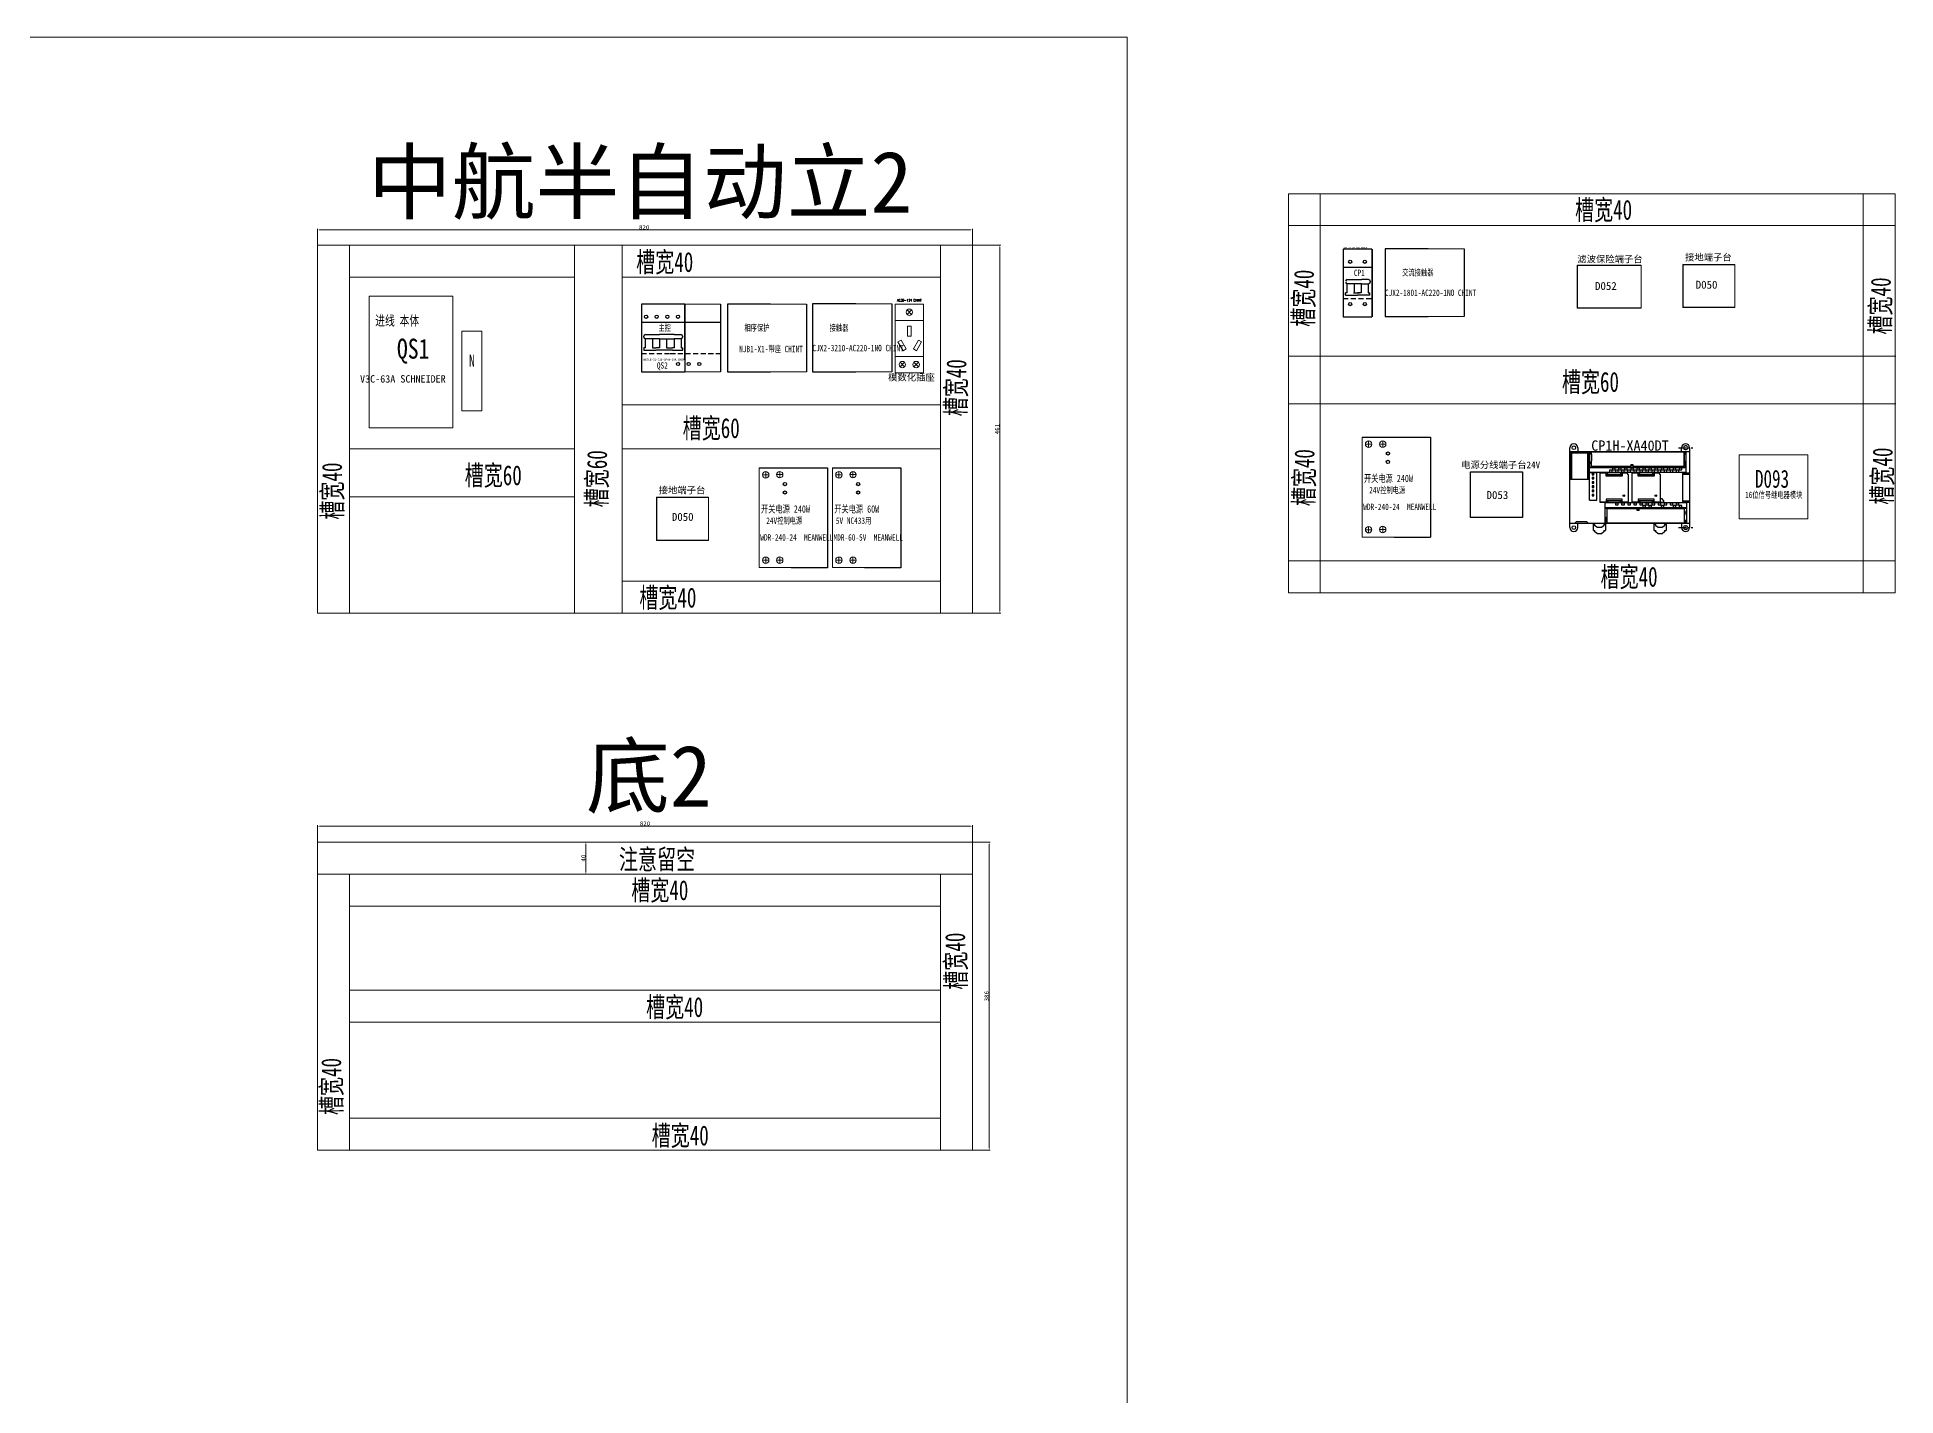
# Model space of a CAD drawing. Extents: x 38255 to 47052, y -6758 to -3353.
# Drawn here: x 44724 to 47052, y -5056 to -3353 of the extents above; entities that cross this region are included whole.
import ezdxf
from ezdxf.enums import TextEntityAlignment as Align

# ---------------------------------------------------------------- set-up
doc = ezdxf.new("R2010")
doc.units = 0
doc.header["$MEASUREMENT"] = 0
for name, pattern in [('CENTER', [2, 1.25, -0.25, 0.25, -0.25]), ('HIDDEN', [9.525, 6.35, -3.175]), ('PHANTOM', [63.5, 31.75, -6.35, 6.35, -6.35, 6.35, -6.35])]:
    doc.linetypes.add(name, pattern=pattern)
doc.layers.add('frame', color=7, linetype='Continuous', lineweight=15)
for name, color, linetype in [('TEXT', 2, 'Continuous'), ('Z_OM_CENTER', 2, 'CENTER'), ('Z_OM_OUTLINE', 7, 'Continuous'), ('Z_OM_PHANTOM', 3, 'PHANTOM'), ('细实线层', 7, 'Continuous')]:
    doc.layers.add(name, color=color, linetype=linetype)
doc.styles.add('ST', font='', dxfattribs={"width": 0.8, "height": 300})
doc.styles.add('Standard_0.8', font='', dxfattribs={"width": 0.8})
doc.styles.add('WD', font='romans.shx', dxfattribs={"bigfont": 'gbcbig.shx'})
doc.styles.add('宋', font='', dxfattribs={"width": 0.7})
doc.styles.add('样式 0', font='')
doc.styles.get('ST').set_extended_font_data('SimSun')
doc.styles.get('Standard_0.8').set_extended_font_data('SimSun')
doc.styles.get('宋').set_extended_font_data('SimSun')
doc.styles.get('样式 0').set_extended_font_data('KaiTi_GB2312')
doc.dimstyles.new('AM_ISO', dxfattribs={"dimtxt": 5.5, "dimasz": 2.5, "dimexe": 1.25, "dimexo": 0.5, "dimgap": 0.5, "dimtad": 1, "dimdsep": 46, "dimtxsty": 'Standard', "dimcen": 0, "dimclrd": 5, "dimclre": 5, "dimclrt": 1, "dimadec": 0, "dimazin": 2, "dimtp": 0.1, "dimtm": 0.1, "dimtfac": 0.71, "dimtmove": 0, "dimatfit": 3, "dimfxl": 1, "dimlwd": -1, "dimlwe": -1, "dimarcsym": 0})

# ---------------------------------------------------------------- blocks, each defined once
blk = doc.blocks.new('*D149')
at = {"layer": 'Defpoints', "color": 0, "lineweight": 0}
for p in [(45895.2, -3594.8), (45075.2, -3613.8), (45895.2, -3613.8)]:
    blk.add_point(p, dxfattribs=at)
at = {"layer": 'frame', "color": 5}
for p, q in [((45075.2, -3613.3), (45075.2, -3593.5)), ((45077.7, -3594.8), (45892.7, -3594.8)), ((45895.2, -3613.3), (45895.2, -3593.5))]:
    blk.add_line(p, q, dxfattribs=at)
at = {"layer": 'frame', "color": 5, "lineweight": 0}
for points in [[(45077.7, -3594.3), (45077.7, -3595.2), (45075.2, -3594.8)], [(45892.7, -3595.2), (45892.7, -3594.3), (45895.2, -3594.8)]]:
    blk.add_solid(points, dxfattribs=at)
at = {"layer": 'frame', "color": 1, "lineweight": 0, "insert": (45484.1, -3591.5), "char_height": 5.5, "attachment_point": 5}
blk.add_mtext('820', dxfattribs=at)
blk = doc.blocks.new('*D150')
at = {"layer": 'Defpoints', "color": 0, "lineweight": 0}
for p in [(45895.2, -3613.8), (45929.5, -3613.8), (45895.2, -4074.8)]:
    blk.add_point(p, dxfattribs=at)
at = {"layer": 'frame', "color": 5}
for p, q in [((45895.7, -3613.8), (45930.7, -3613.8)), ((45929.5, -4072.3), (45929.5, -3616.3)), ((45895.7, -4074.8), (45930.7, -4074.8))]:
    blk.add_line(p, q, dxfattribs=at)
at = {"layer": 'frame', "color": 5, "lineweight": 0}
for points in [[(45929.9, -3616.3), (45929.1, -3616.3), (45929.5, -3613.8)], [(45929.1, -4072.3), (45929.9, -4072.3), (45929.5, -4074.8)]]:
    blk.add_solid(points, dxfattribs=at)
at = {"layer": 'frame', "color": 1, "lineweight": 0, "insert": (45926.2, -3844.3), "char_height": 5.5, "attachment_point": 5, "rotation": 90}
blk.add_mtext('461', dxfattribs=at)
blk = doc.blocks.new('*D154')
at = {"layer": 'Defpoints', "color": 0, "lineweight": 0}
for p in [(45895.2, -4341.9), (45075.2, -4361.9), (45895.2, -4361.9)]:
    blk.add_point(p, dxfattribs=at)
at = {"layer": 'frame', "color": 5}
for p, q in [((45075.2, -4361.4), (45075.2, -4340.6)), ((45077.7, -4341.9), (45892.7, -4341.9)), ((45895.2, -4361.4), (45895.2, -4340.6))]:
    blk.add_line(p, q, dxfattribs=at)
at = {"layer": 'frame', "color": 5, "lineweight": 0}
for points in [[(45077.7, -4341.4), (45077.7, -4342.3), (45075.2, -4341.9)], [(45892.7, -4342.3), (45892.7, -4341.4), (45895.2, -4341.9)]]:
    blk.add_solid(points, dxfattribs=at)
at = {"layer": 'frame', "color": 1, "lineweight": 0, "insert": (45485.2, -4338.6), "char_height": 5.5, "attachment_point": 5}
blk.add_mtext('820', dxfattribs=at)
blk = doc.blocks.new('*D155')
at = {"layer": 'Defpoints', "color": 0, "lineweight": 0}
for p in [(45895.2, -4361.9), (45916.2, -4361.9), (45895.2, -4747.9)]:
    blk.add_point(p, dxfattribs=at)
at = {"layer": 'frame', "color": 5}
for p, q in [((45895.7, -4361.9), (45917.5, -4361.9)), ((45916.2, -4745.4), (45916.2, -4364.4)), ((45895.7, -4747.9), (45917.5, -4747.9))]:
    blk.add_line(p, q, dxfattribs=at)
at = {"layer": 'frame', "color": 5, "lineweight": 0}
for points in [[(45916.6, -4364.4), (45915.8, -4364.4), (45916.2, -4361.9)], [(45915.8, -4745.4), (45916.6, -4745.4), (45916.2, -4747.9)]]:
    blk.add_solid(points, dxfattribs=at)
at = {"layer": 'frame', "color": 1, "lineweight": 0, "insert": (45913, -4554.9), "char_height": 5.5, "attachment_point": 5, "rotation": 90}
blk.add_mtext('386', dxfattribs=at)
blk = doc.blocks.new('*D160')
at = {"layer": 'Defpoints', "color": 0, "lineweight": 0}
for p in [(45370.5, -4361.9), (45370.5, -4401.9), (45411.1, -4401.9)]:
    blk.add_point(p, dxfattribs=at)
at = {"layer": 'frame', "color": 5}
for p, q in [((45371, -4361.9), (45412.4, -4361.9)), ((45411.1, -4364.4), (45411.1, -4399.4)), ((45371, -4401.9), (45412.4, -4401.9))]:
    blk.add_line(p, q, dxfattribs=at)
at = {"layer": 'frame', "color": 5, "lineweight": 0}
for points in [[(45411.6, -4364.4), (45410.7, -4364.4), (45411.1, -4361.9)], [(45410.7, -4399.4), (45411.6, -4399.4), (45411.1, -4401.9)]]:
    blk.add_solid(points, dxfattribs=at)
at = {"layer": 'frame', "color": 1, "lineweight": 0, "insert": (45407.9, -4381.9), "char_height": 5.5, "attachment_point": 5, "rotation": 90}
blk.add_mtext('40', dxfattribs=at)
blk = doc.blocks.new('CBD6X316')
at = {"lineweight": 0}
for p, q in [((14.9, 78.6), (20.6, 72.9)), ((14.9, 72.9), (20.6, 78.6)), ((6.2, 13.1), (11.9, 7.4)), ((6.2, 7.4), (11.9, 13.1)), ((23.6, 13.1), (29.3, 7.4)), ((23.6, 7.4), (29.3, 13.1))]:
    blk.add_line(p, q, dxfattribs=at)
for points in [[(0, 86), (35.5, 86), (35.5, 0), (0, 0)], [(0, 65.5), (35.5, 65.5), (35.5, 20.5), (0, 20.5)], [(15.5, 58.4), (20, 58.4), (20, 45.6), (15.5, 45.6)], [(9.9, 27.6), (13.8, 29.9), (7.4, 40.9), (3.5, 38.7)], [(26.8, 27.6), (22.9, 29.9), (29.3, 40.9), (33.2, 38.7)]]:
    blk.add_lwpolyline(points, close=True, dxfattribs=at)
for centre in [(17.8, 75.8), (9.1, 10.2), (26.4, 10.2)]:
    blk.add_circle(centre, 4, dxfattribs=at)
at = {"lineweight": 0, "style": 'WD', "width": 0.8}
blk.add_attdef('导轨插座', text='', height=3, dxfattribs=at).set_placement((17.8, 90.8), align=Align.MIDDLE)
blk = doc.blocks.new('zw$3296')
at = {"lineweight": -2}
for p, q in [((0, 57), (65, 57)), ((0, 0), (0, 57)), ((65, 57), (65, 0)), ((65, 0), (0, 0))]:
    blk.add_line(p, q, dxfattribs=at)
at = {"lineweight": 0, "insert": (20.1, 33.1), "char_height": 10, "width": 101.056, "attachment_point": 1}
blk.add_mtext('{\\C1;D053}', dxfattribs=at)

msp = doc.modelspace()

# ---------------------------------------------------------------- linework, layer by layer
at = {"color": 0, "linetype": 'Continuous'}
for p, q in [((46395.663, -3618.708), (46359.663, -3618.708)), ((46448.125, -3618.285), (46412.125, -3618.285)), ((46466.125, -3618.285), (46448.125, -3618.285)), ((46359.663, -3641.535), (46395.663, -3641.535)), ((45516.857, -3687.624), (45480.857, -3687.624)), ((45534.857, -3687.624), (45516.857, -3687.624)), ((45534.857, -3687.624), (45534.857, -3757.624)), ((45534.857, -3757.624), (45534.857, -3687.624)), ((45534.857, -3700.624), (45534.857, -3687.624)), ((45534.857, -3700.624), (45534.857, -3687.624)), ((45624.457, -3687.624), (45588.457, -3687.624)), ((45642.457, -3687.624), (45624.457, -3687.624)), ((45731.14, -3687.57), (45695.14, -3687.57)), ((45749.14, -3687.57), (45731.14, -3687.57)), ((45480.857, -3710.451), (45516.857, -3710.451)), ((45516.857, -3710.451), (45579.857, -3710.451)), ((46359.663, -3703.708), (46395.663, -3703.708)), ((46412.125, -3703.285), (46448.125, -3703.285)), ((46448.125, -3703.285), (46466.125, -3703.285)), ((45480.857, -3772.624), (45516.857, -3772.624)), ((45516.857, -3772.624), (45534.857, -3772.624)), ((45588.457, -3772.624), (45624.457, -3772.624)), ((45624.457, -3772.624), (45642.457, -3772.624)), ((45695.14, -3772.57), (45731.14, -3772.57)), ((45731.14, -3772.57), (45749.14, -3772.57))]:
    msp.add_line(p, q, dxfattribs=at)
at = {"lineweight": -2}
for p, q in [((46359.663, -3618.708), (46359.663, -3703.708)), ((46395.663, -3618.708), (46395.663, -3703.708)), ((46395.724, -3618.708), (46395.724, -3703.708)), ((46652.766, -3638.852), (46652.766, -3692.852)), ((46652.766, -3638.852), (46732.766, -3638.852)), ((46785.069, -3638.002), (46785.069, -3692.002)), ((46785.069, -3638.002), (46785.069, -3692.002)), ((46785.069, -3638.002), (46850.069, -3638.002)), ((46732.766, -3692.852), (46652.766, -3692.852)), ((46850.069, -3692.002), (46785.069, -3692.002)), ((46383.386, -3854.575), (46468.886, -3854.575)), ((46468.886, -3854.575), (46468.886, -3979.775)), ((45628.236, -3892.875), (45713.736, -3892.875)), ((45713.736, -3892.875), (45713.736, -4018.075)), ((45720, -3892.875), (45805.5, -3892.875)), ((45805.5, -3892.875), (45805.5, -4018.075)), ((45499.555, -3929.81), (45499.555, -3983.81)), ((45499.555, -3929.81), (45499.555, -3983.81)), ((45499.555, -3929.81), (45564.555, -3929.81)), ((46423.386, -3979.575), (46468.886, -3979.575)), ((45564.555, -3983.81), (45499.555, -3983.81)), ((45668.236, -4017.875), (45713.736, -4017.875)), ((45760, -4017.875), (45805.5, -4017.875))]:
    msp.add_line(p, q, dxfattribs=at)
at = {"color": 0, "lineweight": -2}
for p, q in [((46412.125, -3618.285), (46412.125, -3703.285)), ((46511.125, -3618.285), (46511.125, -3703.285)), ((45480.857, -3687.624), (45480.857, -3772.624)), ((45579.857, -3687.624), (45579.857, -3772.624)), ((45588.457, -3687.624), (45588.457, -3772.624)), ((45687.457, -3687.624), (45687.457, -3772.624)), ((45687.457, -3687.624), (45687.457, -3772.624)), ((45695.14, -3687.57), (45695.14, -3772.57)), ((45794.14, -3687.57), (45794.14, -3772.57))]:
    msp.add_line(p, q, dxfattribs=at)
at = {"color": 0, "lineweight": 0}
for p, q in [((46412.125, -3618.285), (46511.125, -3618.285)), ((45480.857, -3687.624), (45579.857, -3687.624)), ((45588.457, -3687.624), (45687.457, -3687.624)), ((45695.14, -3687.57), (45794.14, -3687.57)), ((46466.125, -3703.285), (46511.125, -3703.285)), ((45534.857, -3772.624), (45579.857, -3772.624)), ((45642.457, -3772.624), (45687.457, -3772.624)), ((45749.14, -3772.57), (45794.14, -3772.57))]:
    msp.add_line(p, q, dxfattribs=at)
at = {"color": 0}
for p, q in [((46364.343, -3673.614), (46362.538, -3673.614)), ((46362.538, -3676.679), (46377.663, -3676.679)), ((46364.343, -3662.258), (46364.343, -3673.614)), ((46364.538, -3657.031), (46382.337, -3657.031)), ((46382.337, -3662.258), (46364.538, -3662.258)), ((46372.653, -3673.614), (46380.208, -3673.614)), ((46373.185, -3662.258), (46373.185, -3673.614)), ((46373.185, -3673.614), (46377.663, -3673.614)), ((46382.142, -3673.614), (46377.663, -3673.614)), ((46392.865, -3676.679), (46377.663, -3676.679)), ((46382.012, -3673.614), (46380.208, -3673.614)), ((46382.012, -3662.258), (46382.012, -3673.614)), ((46391.438, -3657.031), (46382.337, -3657.031)), ((46382.337, -3662.258), (46391.438, -3662.258)), ((46390.855, -3662.258), (46390.855, -3673.614)), ((46390.855, -3673.614), (46392.865, -3673.614)), ((46393.398, -3659.031), (46393.398, -3660.258)), ((45534.857, -3687.624), (45534.857, -3707.624)), ((45534.857, -3715.124), (45534.857, -3708.124)), ((45534.857, -3715.124), (45534.857, -3708.124)), ((45483.732, -3729.174), (45483.732, -3727.947)), ((45485.537, -3742.53), (45483.732, -3742.53)), ((45483.732, -3742.53), (45483.732, -3745.595)), ((45483.732, -3745.595), (45498.857, -3745.595)), ((45485.537, -3731.174), (45485.537, -3742.53)), ((45485.732, -3725.947), (45503.531, -3725.947)), ((45503.531, -3731.174), (45485.732, -3731.174)), ((45494.379, -3731.174), (45494.379, -3742.53)), ((45494.379, -3742.53), (45498.857, -3742.53)), ((45503.335, -3742.53), (45498.857, -3742.53)), ((45519.732, -3745.595), (45498.857, -3745.595)), ((45503.335, -3731.174), (45503.335, -3742.53)), ((45521.732, -3725.947), (45503.531, -3725.947)), ((45503.531, -3731.174), (45521.732, -3731.174)), ((45512.178, -3731.174), (45512.178, -3742.53)), ((45512.178, -3742.53), (45519.732, -3742.53)), ((45521.537, -3742.53), (45519.732, -3742.53)), ((45519.732, -3745.595), (45532.39, -3745.595)), ((45521.537, -3731.174), (45521.537, -3742.53)), ((45521.732, -3725.947), (45530.183, -3725.947)), ((45530.183, -3731.174), (45521.732, -3731.174)), ((45530.379, -3731.174), (45530.379, -3742.53)), ((45530.379, -3742.53), (45532.39, -3742.53)), ((45532.183, -3727.947), (45532.183, -3729.174)), ((45534.857, -3750.124), (45534.857, -3757.124)), ((45534.857, -3757.624), (45534.857, -3772.624))]:
    msp.add_line(p, q, dxfattribs=at)
at = {"color": 0, "linetype": 'HIDDEN'}
for p, q in [((46359.663, -3680.881), (46395.663, -3680.881)), ((45480.857, -3749.797), (45516.857, -3749.797)), ((45516.857, -3749.797), (45579.857, -3749.797))]:
    msp.add_line(p, q, dxfattribs=at)
at = {"lineweight": 0}
for p, q in [((46383.386, -3979.575), (46383.386, -3854.575)), ((46387.414, -3863.265), (46395.531, -3863.265)), ((46391.472, -3859.206), (46391.472, -3867.323)), ((46404.989, -3863.1), (46413.106, -3863.1)), ((46409.047, -3859.042), (46409.047, -3867.159)), ((45628.236, -4017.875), (45628.236, -3892.875)), ((45632.264, -3901.565), (45640.381, -3901.565)), ((45636.322, -3897.506), (45636.322, -3905.623)), ((45649.839, -3901.4), (45657.956, -3901.4)), ((45653.897, -3897.342), (45653.897, -3905.459)), ((45720, -4017.875), (45720, -3892.875)), ((45724.028, -3901.565), (45732.145, -3901.565)), ((45728.087, -3897.506), (45728.087, -3905.623)), ((45741.603, -3901.4), (45749.72, -3901.4)), ((45745.662, -3897.342), (45745.662, -3905.459)), ((46423.386, -3979.575), (46383.386, -3979.575)), ((46387.414, -3970.347), (46395.531, -3970.347)), ((46391.472, -3966.289), (46391.472, -3974.406)), ((46404.989, -3970.183), (46413.106, -3970.183)), ((46409.047, -3966.125), (46409.047, -3974.242)), ((45668.236, -4017.875), (45628.236, -4017.875)), ((45632.264, -4008.647), (45640.381, -4008.647)), ((45636.322, -4004.589), (45636.322, -4012.706)), ((45649.839, -4008.483), (45657.956, -4008.483)), ((45653.897, -4004.425), (45653.897, -4012.542)), ((45760, -4017.875), (45720, -4017.875)), ((45724.028, -4008.647), (45732.145, -4008.647)), ((45728.087, -4004.589), (45728.087, -4012.706)), ((45741.603, -4008.483), (45749.72, -4008.483)), ((45745.662, -4004.425), (45745.662, -4012.542))]:
    msp.add_line(p, q, dxfattribs=at)
at = {"color": 0, "linetype": 'Continuous'}
for centre in [(46368.333, -3634.682), (46386.663, -3634.682), (46368.333, -3687.734), (46386.663, -3687.734), (45486.526, -3703.598), (45499.857, -3703.598), (45513.188, -3703.598), (45526.518, -3703.598), (45526.518, -3762.734), (45539.848, -3762.734), (45553.179, -3762.734), (46415.567, -3874.89), (46415.567, -3885.459), (45660.417, -3913.19), (45660.417, -3923.759), (45752.181, -3913.19), (45752.181, -3923.759)]:
    msp.add_circle(centre, 2.01, dxfattribs=at)
at = {"lineweight": 0}
for centre in [(46391.472, -3863.265), (46409.047, -3863.1), (45636.322, -3901.565), (45653.897, -3901.4), (45728.087, -3901.565), (45745.662, -3901.4), (46391.472, -3970.347), (46409.047, -3970.183), (45636.322, -4008.647), (45653.897, -4008.483), (45728.087, -4008.647), (45745.662, -4008.483)]:
    msp.add_circle(centre, 4.059, dxfattribs=at)
at = {"color": 0}
for centre, start, end in [((46364.538, -3659.031), 90, 180), ((46364.538, -3660.258), 180, 270), ((46391.398, -3659.031), 0, 90), ((46391.398, -3660.258), 270, 0), ((45485.732, -3727.947), 90, 180), ((45485.732, -3729.174), 180, 270), ((45530.183, -3727.947), 0, 90), ((45530.183, -3729.174), 270, 0)]:
    msp.add_arc(centre, 2, start, end, dxfattribs=at)
at = {"layer": 'frame', "lineweight": 0}
for p, q in [((46330.935, -3549.404), (46330.935, -4049.404)), ((47010.935, -4049.404), (47010.935, -3549.404)), ((46290.935, -3589.404), (47050.935, -3589.404)), ((45115.185, -3613.761), (45115.185, -4074.761)), ((45396.693, -4074.761), (45396.693, -3613.761)), ((45456.693, -3613.761), (45456.693, -4074.761)), ((45855.185, -3613.261), (45855.185, -4074.761)), ((45115.185, -3653.761), (45396.693, -3653.761)), ((45456.693, -3653.761), (45855.185, -3653.761)), ((46732.766, -3638.852), (46732.766, -3692.852)), ((46850.069, -3638.002), (46850.069, -3692.002)), ((45139.632, -3677.937), (45139.632, -3842.937)), ((46291.708, -3752.875), (47051.708, -3752.875)), ((45855.185, -3813.913), (45456.693, -3813.913)), ((46291.708, -3812.875), (47051.708, -3812.875)), ((45396.693, -3869.201), (45115.185, -3869.201)), ((45855.185, -3869.201), (45456.693, -3869.201)), ((45115.185, -3929.201), (45396.693, -3929.201)), ((45564.555, -3929.81), (45564.555, -3983.81)), ((46290.935, -4009.404), (47050.935, -4009.404)), ((45456.693, -4034.761), (45855.185, -4034.761)), ((45075.185, -4401.876), (45895.185, -4401.876)), ((45115.185, -4401.876), (45115.185, -4747.876)), ((45855.185, -4747.876), (45855.185, -4401.876)), ((45115.185, -4441.876), (45855.185, -4441.876)), ((45115.185, -4547.356), (45855.185, -4547.356)), ((45115.185, -4587.356), (45855.185, -4587.356)), ((45115.185, -4707.876), (45855.185, -4707.876))]:
    msp.add_line(p, q, dxfattribs=at)
for points in [[(38254.906, -3353.25), (46089.02, -3353.25), (46089.02, -6757.915), (38254.906, -6757.915)], [(46290.935, -3549.404), (47050.935, -3549.404), (47050.935, -4049.404), (46290.935, -4049.404)], [(45075.185, -3613.761), (45895.185, -3613.761), (45895.185, -4074.761), (45075.185, -4074.761)], [(46941.342, -3876.666), (46855.342, -3876.666), (46855.342, -3956.666), (46941.342, -3956.666)]]:
    msp.add_lwpolyline(points, close=True, dxfattribs=at)
at = {"layer": 'frame', "color": 7, "lineweight": 0}
msp.add_lwpolyline([(45075.185, -4361.876), (45895.185, -4361.876), (45895.185, -4747.876), (45075.185, -4747.876)], close=True, dxfattribs=at)
at = {"layer": 'TEXT', "linetype": 'Continuous'}
for p, q in [((46362.538, -3676.679), (46362.538, -3673.614)), ((46392.865, -3676.679), (46392.865, -3673.614))]:
    msp.add_line(p, q, dxfattribs=at)
at = {"layer": 'TEXT', "color": 0, "linetype": 'Continuous'}
for p, q in [((45534.857, -3687.624), (45534.857, -3757.624)), ((45532.39, -3745.595), (45532.39, -3742.53))]:
    msp.add_line(p, q, dxfattribs=at)
at = {"layer": 'Z_OM_CENTER', "ltscale": 8}
for p, q in [((46779.431, -3867.683), (46797.451, -3867.683)), ((46779.431, -3967.683), (46797.451, -3967.683))]:
    msp.add_line(p, q, dxfattribs=at)
at = {"layer": 'Z_OM_OUTLINE'}
for p, q in [((46643.441, -3967.683), (46643.441, -3867.683)), ((46793.441, -3872.683), (46643.441, -3872.683)), ((46666.941, -3874.683), (46643.441, -3874.683)), ((46643.841, -3874.683), (46643.841, -3880.783)), ((46643.841, -3880.783), (46645.841, -3880.783)), ((46644.041, -3880.783), (46644.041, -3900.783)), ((46645.161, -3900.783), (46645.161, -3880.783)), ((46645.841, -3906.883), (46645.841, -3874.683)), ((46653.441, -3867.683), (46653.441, -3872.683)), ((46665.941, -3906.883), (46665.941, -3874.683)), ((46666.941, -3906.883), (46666.941, -3874.683)), ((46668.241, -3933.533), (46668.241, -3872.683)), ((46669.491, -3872.683), (46669.491, -3875.583)), ((46669.491, -3875.583), (46670.491, -3875.583)), ((46670.191, -3875.238), (46670.191, -3874.088)), ((46670.691, -3874.088), (46670.191, -3874.088)), ((46670.191, -3875.238), (46670.691, -3875.238)), ((46670.491, -3875.583), (46670.491, -3883.885)), ((46670.691, -3882.983), (46670.491, -3882.983)), ((46670.691, -3872.769), (46786.791, -3872.769)), ((46670.691, -3890.669), (46670.691, -3872.769)), ((46672.341, -3872.683), (46672.341, -3872.769)), ((46678.461, -3872.683), (46678.461, -3872.769)), ((46679.681, -3872.769), (46679.681, -3872.683)), ((46686.081, -3872.683), (46686.081, -3872.769)), ((46687.301, -3872.769), (46687.301, -3872.683)), ((46693.701, -3872.683), (46693.701, -3872.769)), ((46694.921, -3872.769), (46694.921, -3872.683)), ((46701.321, -3872.683), (46701.321, -3872.769)), ((46702.541, -3872.769), (46702.541, -3872.683)), ((46708.941, -3872.683), (46708.941, -3872.769)), ((46710.161, -3872.769), (46710.161, -3872.683)), ((46716.561, -3872.683), (46716.561, -3872.769)), ((46717.781, -3872.769), (46717.781, -3872.683)), ((46724.181, -3872.683), (46724.181, -3872.769)), ((46725.401, -3872.769), (46725.401, -3872.683)), ((46731.801, -3872.683), (46731.801, -3872.769)), ((46733.021, -3872.769), (46733.021, -3872.683)), ((46739.421, -3872.683), (46739.421, -3872.769)), ((46740.641, -3872.769), (46740.641, -3872.683)), ((46747.041, -3872.683), (46747.041, -3872.769)), ((46748.261, -3872.769), (46748.261, -3872.683)), ((46754.661, -3872.683), (46754.661, -3872.769)), ((46755.881, -3872.769), (46755.881, -3872.683)), ((46762.281, -3872.683), (46762.281, -3872.769)), ((46763.501, -3872.769), (46763.501, -3872.683)), ((46769.901, -3872.683), (46769.901, -3872.769)), ((46771.121, -3872.769), (46771.121, -3872.683)), ((46777.521, -3872.683), (46777.521, -3872.769)), ((46778.741, -3872.769), (46778.741, -3872.683)), ((46783.441, -3872.683), (46783.441, -3867.683)), ((46785.141, -3872.769), (46785.141, -3872.683)), ((46786.791, -3890.669), (46786.791, -3872.769)), ((46787.291, -3874.088), (46786.791, -3874.088)), ((46786.791, -3875.238), (46787.291, -3875.238)), ((46786.791, -3882.983), (46786.991, -3882.983)), ((46786.991, -3883.885), (46786.991, -3875.583)), ((46787.991, -3875.583), (46786.991, -3875.583)), ((46787.291, -3875.238), (46787.291, -3874.088)), ((46788.941, -3865.433), (46787.941, -3865.433)), ((46787.941, -3869.933), (46788.941, -3869.933)), ((46787.991, -3872.683), (46787.991, -3875.583)), ((46789.241, -3898.483), (46789.241, -3872.683)), ((46793.441, -3867.683), (46793.441, -3967.683)), ((46643.441, -3906.883), (46666.941, -3906.883)), ((46643.841, -3900.783), (46645.841, -3900.783)), ((46643.841, -3900.783), (46643.841, -3906.883)), ((46668.241, -3892.283), (46789.241, -3892.283)), ((46789.241, -3892.783), (46668.241, -3892.783)), ((46668.241, -3898.483), (46789.241, -3898.483)), ((46668.241, -3898.883), (46677.391, -3898.883)), ((46669.691, -3887.932), (46669.691, -3892.283)), ((46670.691, -3889.213), (46669.691, -3889.213)), ((46669.691, -3890.513), (46670.691, -3890.513)), ((46670.691, -3887.463), (46669.991, -3887.463)), ((46669.991, -3888.463), (46669.991, -3887.463)), ((46669.991, -3888.463), (46670.691, -3888.463)), ((46670.491, -3889.213), (46670.491, -3888.881)), ((46670.691, -3890.669), (46719.841, -3890.669)), ((46671.341, -3899.683), (46671.341, -3901.483)), ((46673.541, -3899.683), (46671.341, -3899.683)), ((46671.341, -3901.483), (46673.541, -3901.483)), ((46673.541, -3904.983), (46671.341, -3904.983)), ((46671.341, -3904.983), (46671.341, -3906.783)), ((46671.341, -3906.783), (46673.541, -3906.783)), ((46673.541, -3910.283), (46671.341, -3910.283)), ((46671.341, -3910.283), (46671.341, -3912.083)), ((46673.541, -3901.483), (46673.541, -3899.683)), ((46673.541, -3906.783), (46673.541, -3904.983)), ((46673.541, -3912.083), (46673.541, -3910.283)), ((46677.391, -3933.533), (46677.391, -3898.483)), ((46680.981, -3899.633), (46680.981, -3935.733)), ((46691.031, -3899.633), (46680.981, -3899.633)), ((46681.081, -3899.733), (46681.081, -3935.633)), ((46691.031, -3899.733), (46681.081, -3899.733)), ((46689.031, -3903.133), (46689.031, -3899.733)), ((46709.031, -3901.733), (46689.031, -3901.733)), ((46709.031, -3903.133), (46689.031, -3903.133)), ((46707.031, -3899.033), (46691.031, -3899.033)), ((46691.031, -3901.733), (46691.031, -3899.033)), ((46696.441, -3895.983), (46693.041, -3895.983)), ((46693.041, -3895.983), (46693.041, -3898.283)), ((46693.041, -3898.283), (46696.441, -3898.283)), ((46696.441, -3898.283), (46696.441, -3895.983)), ((46696.841, -3893.083), (46696.841, -3895.383)), ((46700.241, -3893.083), (46696.841, -3893.083)), ((46696.841, -3895.383), (46700.241, -3895.383)), ((46700.241, -3895.383), (46700.241, -3893.083)), ((46704.041, -3895.983), (46700.641, -3895.983)), ((46700.641, -3895.983), (46700.641, -3898.283)), ((46700.641, -3898.283), (46704.041, -3898.283)), ((46704.041, -3898.283), (46704.041, -3895.983)), ((46707.841, -3893.083), (46704.441, -3893.083)), ((46704.441, -3893.083), (46704.441, -3895.383)), ((46704.441, -3895.383), (46707.841, -3895.383)), ((46707.031, -3899.033), (46707.031, -3901.733)), ((46715.281, -3899.633), (46707.031, -3899.633)), ((46714.981, -3899.733), (46707.031, -3899.733)), ((46707.841, -3895.383), (46707.841, -3893.083)), ((46708.241, -3895.983), (46708.241, -3898.283)), ((46711.641, -3895.983), (46708.241, -3895.983)), ((46708.241, -3898.283), (46711.641, -3898.283)), ((46709.031, -3899.733), (46709.031, -3903.133)), ((46711.641, -3898.283), (46711.641, -3895.983)), ((46715.441, -3893.083), (46712.041, -3893.083)), ((46712.041, -3893.083), (46712.041, -3895.383)), ((46712.041, -3895.383), (46715.441, -3895.383)), ((46716.981, -3901.733), (46714.981, -3899.733)), ((46717.081, -3901.433), (46715.281, -3899.633)), ((46715.441, -3895.383), (46715.441, -3893.083)), ((46715.841, -3895.983), (46715.841, -3898.283)), ((46719.241, -3895.983), (46715.841, -3895.983)), ((46715.841, -3898.283), (46719.241, -3898.283)), ((46716.981, -3935.633), (46716.981, -3901.733)), ((46717.081, -3935.733), (46717.081, -3901.433)), ((46719.241, -3898.283), (46719.241, -3895.983)), ((46719.641, -3893.083), (46719.641, -3895.383)), ((46723.041, -3893.083), (46719.641, -3893.083)), ((46719.641, -3895.383), (46723.041, -3895.383)), ((46719.841, -3888.669), (46719.841, -3890.669)), ((46719.841, -3888.669), (46722.141, -3888.669)), ((46719.841, -3890.383), (46722.141, -3890.383)), ((46720.401, -3890.383), (46720.401, -3888.669)), ((46731.131, -3899.633), (46720.981, -3899.633)), ((46720.981, -3899.633), (46720.981, -3935.733)), ((46731.131, -3899.733), (46721.181, -3899.733)), ((46721.181, -3899.733), (46721.181, -3935.633)), ((46721.601, -3888.669), (46721.601, -3890.383)), ((46722.141, -3888.669), (46722.141, -3890.669)), ((46722.141, -3890.669), (46786.791, -3890.669)), ((46723.041, -3895.383), (46723.041, -3893.083)), ((46726.841, -3895.983), (46723.441, -3895.983)), ((46723.441, -3895.983), (46723.441, -3898.283)), ((46723.441, -3898.283), (46726.841, -3898.283)), ((46726.841, -3898.283), (46726.841, -3895.983)), ((46730.641, -3893.083), (46727.241, -3893.083)), ((46727.241, -3893.083), (46727.241, -3895.383)), ((46727.241, -3895.383), (46730.641, -3895.383)), ((46729.131, -3903.133), (46729.131, -3899.733)), ((46749.131, -3901.733), (46729.131, -3901.733)), ((46749.131, -3903.133), (46729.131, -3903.133)), ((46730.641, -3895.383), (46730.641, -3893.083)), ((46731.041, -3895.983), (46731.041, -3898.283)), ((46734.441, -3895.983), (46731.041, -3895.983)), ((46731.041, -3898.283), (46734.441, -3898.283)), ((46747.131, -3899.033), (46731.131, -3899.033)), ((46731.131, -3901.733), (46731.131, -3899.033)), ((46734.441, -3898.283), (46734.441, -3895.983)), ((46734.841, -3893.083), (46734.841, -3895.383)), ((46738.241, -3893.083), (46734.841, -3893.083)), ((46734.841, -3895.383), (46738.241, -3895.383)), ((46738.241, -3895.383), (46738.241, -3893.083)), ((46742.041, -3895.983), (46738.641, -3895.983)), ((46738.641, -3895.983), (46738.641, -3898.283)), ((46738.641, -3898.283), (46742.041, -3898.283)), ((46742.041, -3898.283), (46742.041, -3895.983)), ((46745.841, -3893.083), (46742.441, -3893.083)), ((46742.441, -3893.083), (46742.441, -3895.383)), ((46742.441, -3895.383), (46745.841, -3895.383)), ((46745.841, -3895.383), (46745.841, -3893.083)), ((46749.641, -3895.983), (46746.241, -3895.983)), ((46746.241, -3895.983), (46746.241, -3898.283)), ((46746.241, -3898.283), (46749.641, -3898.283)), ((46747.131, -3899.033), (46747.131, -3901.733)), ((46755.281, -3899.633), (46747.131, -3899.633)), ((46755.081, -3899.733), (46747.131, -3899.733)), ((46749.131, -3899.733), (46749.131, -3903.133)), ((46749.641, -3898.283), (46749.641, -3895.983)), ((46753.441, -3893.083), (46750.041, -3893.083)), ((46750.041, -3893.083), (46750.041, -3895.383)), ((46750.041, -3895.383), (46753.441, -3895.383)), ((46753.441, -3895.383), (46753.441, -3893.083)), ((46753.841, -3895.983), (46753.841, -3898.283)), ((46757.241, -3895.983), (46753.841, -3895.983)), ((46753.841, -3898.283), (46757.241, -3898.283)), ((46757.081, -3901.733), (46755.081, -3899.733)), ((46757.081, -3901.433), (46755.281, -3899.633)), ((46757.081, -3931.733), (46757.081, -3901.433)), ((46757.081, -3935.633), (46757.081, -3901.733)), ((46757.241, -3898.283), (46757.241, -3895.983)), ((46757.641, -3893.083), (46757.641, -3895.383)), ((46761.041, -3893.083), (46757.641, -3893.083)), ((46757.641, -3895.383), (46761.041, -3895.383)), ((46761.041, -3895.383), (46761.041, -3893.083)), ((46764.841, -3895.983), (46761.441, -3895.983)), ((46761.441, -3895.983), (46761.441, -3898.283)), ((46761.441, -3898.283), (46764.841, -3898.283)), ((46764.841, -3898.283), (46764.841, -3895.983)), ((46768.641, -3893.083), (46765.241, -3893.083)), ((46765.241, -3893.083), (46765.241, -3895.383)), ((46765.241, -3895.383), (46768.641, -3895.383)), ((46768.641, -3895.383), (46768.641, -3893.083)), ((46769.041, -3895.983), (46769.041, -3898.283)), ((46772.441, -3895.983), (46769.041, -3895.983)), ((46769.041, -3898.283), (46772.441, -3898.283)), ((46772.441, -3898.283), (46772.441, -3895.983)), ((46772.841, -3893.083), (46772.841, -3895.383)), ((46776.241, -3893.083), (46772.841, -3893.083)), ((46772.841, -3895.383), (46776.241, -3895.383)), ((46776.241, -3895.383), (46776.241, -3893.083)), ((46776.641, -3895.983), (46776.641, -3898.283)), ((46780.041, -3895.983), (46776.641, -3895.983)), ((46776.641, -3898.283), (46780.041, -3898.283)), ((46780.041, -3898.283), (46780.041, -3895.983)), ((46780.441, -3893.083), (46780.441, -3895.383)), ((46783.841, -3893.083), (46780.441, -3893.083)), ((46780.441, -3895.383), (46783.841, -3895.383)), ((46783.841, -3895.383), (46783.841, -3893.083)), ((46784.41, -3899.683), (46784.41, -3935.683)), ((46793.441, -3899.683), (46784.41, -3899.683)), ((46791.841, -3900.983), (46784.41, -3900.983)), ((46784.641, -3901.333), (46784.41, -3901.333)), ((46784.641, -3902.233), (46784.41, -3902.233)), ((46784.641, -3901.083), (46784.641, -3934.283)), ((46793.441, -3901.083), (46784.641, -3901.083)), ((46787.491, -3887.463), (46786.791, -3887.463)), ((46786.791, -3888.463), (46787.491, -3888.463)), ((46787.791, -3889.213), (46786.791, -3889.213)), ((46786.791, -3890.513), (46787.791, -3890.513)), ((46786.991, -3889.213), (46786.991, -3888.881)), ((46787.491, -3888.463), (46787.491, -3887.463)), ((46787.791, -3887.932), (46787.791, -3892.283)), ((46791.841, -3901.083), (46791.841, -3900.983)), ((46668.241, -3933.533), (46677.391, -3933.533)), ((46671.341, -3912.083), (46673.541, -3912.083)), ((46671.341, -3915.583), (46671.341, -3917.383)), ((46673.541, -3915.583), (46671.341, -3915.583)), ((46671.341, -3917.383), (46673.541, -3917.383)), ((46671.341, -3920.883), (46671.341, -3922.683)), ((46673.541, -3920.883), (46671.341, -3920.883)), ((46671.341, -3922.683), (46673.541, -3922.683)), ((46671.341, -3926.183), (46671.341, -3927.983)), ((46673.541, -3926.183), (46671.341, -3926.183)), ((46671.341, -3927.983), (46673.541, -3927.983)), ((46673.541, -3917.383), (46673.541, -3915.583)), ((46673.541, -3922.683), (46673.541, -3920.883)), ((46673.541, -3927.983), (46673.541, -3926.183)), ((46709.031, -3932.233), (46689.031, -3932.233)), ((46689.031, -3932.233), (46689.031, -3935.633)), ((46689.031, -3933.633), (46709.031, -3933.633)), ((46691.031, -3933.633), (46691.031, -3936.333)), ((46707.031, -3936.333), (46707.031, -3933.633)), ((46709.031, -3935.633), (46709.031, -3932.233)), ((46749.131, -3932.233), (46729.131, -3932.233)), ((46729.131, -3932.233), (46729.131, -3935.633)), ((46729.131, -3933.633), (46749.131, -3933.633)), ((46731.131, -3933.633), (46731.131, -3936.333)), ((46747.131, -3936.333), (46747.131, -3933.633)), ((46749.131, -3935.633), (46749.131, -3932.233)), ((46758.881, -3931.733), (46757.081, -3931.733)), ((46761.081, -3934.383), (46758.881, -3931.733)), ((46784.41, -3933.133), (46784.641, -3933.133)), ((46680.981, -3935.733), (46691.031, -3935.733)), ((46681.081, -3935.633), (46691.031, -3935.633)), ((46789.491, -3936.583), (46687.191, -3936.583)), ((46687.191, -3936.583), (46687.191, -3962.683)), ((46687.191, -3942.683), (46789.491, -3942.683)), ((46687.191, -3943.183), (46789.491, -3943.183)), ((46689.791, -3943.183), (46689.791, -3962.683)), ((46727.841, -3944.277), (46689.791, -3944.277)), ((46707.031, -3936.333), (46691.031, -3936.333)), ((46691.341, -3944.277), (46691.341, -3943.183)), ((46704.091, -3937.183), (46700.691, -3937.183)), ((46700.691, -3937.183), (46700.691, -3939.183)), ((46700.691, -3939.183), (46704.091, -3939.183)), ((46704.091, -3939.183), (46704.091, -3937.183)), ((46707.031, -3935.633), (46716.981, -3935.633)), ((46707.031, -3935.733), (46717.081, -3935.733)), ((46708.291, -3937.183), (46708.291, -3939.183)), ((46711.691, -3937.183), (46708.291, -3937.183)), ((46708.291, -3939.183), (46711.691, -3939.183)), ((46711.691, -3939.183), (46711.691, -3937.183)), ((46715.891, -3937.183), (46715.891, -3939.183)), ((46719.291, -3937.183), (46715.891, -3937.183)), ((46715.891, -3939.183), (46719.291, -3939.183)), ((46719.291, -3939.183), (46719.291, -3937.183)), ((46720.981, -3935.733), (46731.131, -3935.733)), ((46721.181, -3935.633), (46731.131, -3935.633)), ((46726.891, -3937.183), (46723.491, -3937.183)), ((46723.491, -3937.183), (46723.491, -3939.183)), ((46723.491, -3939.183), (46726.891, -3939.183)), ((46726.891, -3939.183), (46726.891, -3937.183)), ((46727.841, -3946.277), (46727.841, -3944.277)), ((46727.841, -3945.083), (46730.141, -3945.083)), ((46730.141, -3946.277), (46727.841, -3946.277)), ((46728.141, -3946.277), (46728.141, -3945.083)), ((46729.341, -3945.658), (46728.141, -3945.658)), ((46729.341, -3945.083), (46729.341, -3946.277)), ((46786.891, -3944.277), (46730.141, -3944.277)), ((46730.141, -3946.277), (46730.141, -3944.277)), ((46734.491, -3937.183), (46731.091, -3937.183)), ((46731.091, -3937.183), (46731.091, -3939.183)), ((46731.091, -3939.183), (46734.491, -3939.183)), ((46747.131, -3936.333), (46731.131, -3936.333)), ((46734.491, -3939.183), (46734.491, -3937.183)), ((46738.291, -3940.183), (46734.891, -3940.183)), ((46734.891, -3940.183), (46734.891, -3942.183)), ((46734.891, -3942.183), (46738.291, -3942.183)), ((46738.291, -3942.183), (46738.291, -3940.183)), ((46738.691, -3937.183), (46738.691, -3939.183)), ((46742.091, -3937.183), (46738.691, -3937.183)), ((46738.691, -3939.183), (46742.091, -3939.183)), ((46742.091, -3939.183), (46742.091, -3937.183)), ((46745.891, -3940.183), (46742.491, -3940.183)), ((46742.491, -3940.183), (46742.491, -3942.183)), ((46742.491, -3942.183), (46745.891, -3942.183)), ((46745.891, -3942.183), (46745.891, -3940.183)), ((46746.291, -3937.183), (46746.291, -3939.183)), ((46749.691, -3937.183), (46746.291, -3937.183)), ((46746.291, -3939.183), (46749.691, -3939.183)), ((46747.131, -3935.633), (46757.081, -3935.633)), ((46747.131, -3935.733), (46761.081, -3935.733)), ((46749.691, -3939.183), (46749.691, -3937.183)), ((46753.891, -3937.183), (46753.891, -3939.183)), ((46757.291, -3937.183), (46753.891, -3937.183)), ((46753.891, -3939.183), (46757.291, -3939.183)), ((46757.081, -3935.633), (46757.081, -3935.733)), ((46757.291, -3939.183), (46757.291, -3937.183)), ((46761.091, -3940.183), (46757.691, -3940.183)), ((46757.691, -3940.183), (46757.691, -3942.183)), ((46757.691, -3942.183), (46761.091, -3942.183)), ((46761.081, -3935.733), (46761.081, -3934.383)), ((46761.091, -3942.183), (46761.091, -3940.183)), ((46761.491, -3937.183), (46761.491, -3939.183)), ((46764.891, -3937.183), (46761.491, -3937.183)), ((46761.491, -3939.183), (46764.891, -3939.183)), ((46764.891, -3939.183), (46764.891, -3937.183)), ((46769.091, -3937.183), (46769.091, -3939.183)), ((46772.491, -3937.183), (46769.091, -3937.183)), ((46769.091, -3939.183), (46772.491, -3939.183)), ((46772.491, -3939.183), (46772.491, -3937.183)), ((46772.891, -3940.183), (46772.891, -3942.183)), ((46776.291, -3940.183), (46772.891, -3940.183)), ((46772.891, -3942.183), (46776.291, -3942.183)), ((46776.291, -3942.183), (46776.291, -3940.183)), ((46776.691, -3937.183), (46776.691, -3939.183)), ((46780.091, -3937.183), (46776.691, -3937.183)), ((46776.691, -3939.183), (46780.091, -3939.183)), ((46780.091, -3939.183), (46780.091, -3937.183)), ((46780.491, -3940.183), (46780.491, -3942.183)), ((46783.891, -3940.183), (46780.491, -3940.183)), ((46780.491, -3942.183), (46783.891, -3942.183)), ((46781.341, -3943.183), (46781.341, -3944.277)), ((46783.891, -3942.183), (46783.891, -3940.183)), ((46784.41, -3934.033), (46784.641, -3934.033)), ((46784.41, -3934.383), (46791.841, -3934.383)), ((46784.41, -3935.683), (46793.441, -3935.683)), ((46784.641, -3934.283), (46793.441, -3934.283)), ((46786.891, -3962.683), (46786.891, -3943.183)), ((46789.491, -3936.583), (46789.491, -3962.683)), ((46791.841, -3934.383), (46791.841, -3934.283)), ((46793.441, -3962.683), (46643.441, -3962.683)), ((46651.541, -3960.333), (46649.191, -3962.683)), ((46664.541, -3960.333), (46651.541, -3960.333)), ((46653.441, -3967.683), (46653.441, -3962.683)), ((46666.891, -3962.683), (46664.541, -3960.333)), ((46672.941, -3963.683), (46672.941, -3962.683)), ((46674.941, -3963.683), (46672.941, -3963.683)), ((46674.941, -3965.483), (46674.941, -3963.683)), ((46677.941, -3967.683), (46674.941, -3965.483)), ((46682.941, -3967.683), (46677.941, -3967.683)), ((46685.941, -3965.483), (46682.941, -3967.683)), ((46685.941, -3963.683), (46685.941, -3965.483)), ((46687.941, -3963.683), (46685.941, -3963.683)), ((46688.943, -3958.983), (46687.871, -3958.983)), ((46687.871, -3958.983), (46687.871, -3962.683)), ((46687.941, -3962.683), (46687.941, -3963.683)), ((46689.291, -3959.708), (46689.291, -3960.858)), ((46689.791, -3959.708), (46689.291, -3959.708)), ((46689.291, -3960.858), (46689.791, -3960.858)), ((46786.891, -3962.177), (46689.791, -3962.177)), ((46695.341, -3962.683), (46695.341, -3962.177)), ((46701.741, -3962.177), (46701.741, -3962.683)), ((46702.961, -3962.683), (46702.961, -3962.177)), ((46709.361, -3962.177), (46709.361, -3962.683)), ((46710.581, -3962.683), (46710.581, -3962.177)), ((46716.981, -3962.177), (46716.981, -3962.683)), ((46718.201, -3962.683), (46718.201, -3962.177)), ((46724.601, -3962.177), (46724.601, -3962.683)), ((46725.821, -3962.683), (46725.821, -3962.177)), ((46732.221, -3962.177), (46732.221, -3962.683)), ((46733.441, -3962.683), (46733.441, -3962.177)), ((46739.841, -3962.177), (46739.841, -3962.683)), ((46741.061, -3962.683), (46741.061, -3962.177)), ((46747.461, -3962.177), (46747.461, -3962.683)), ((46748.681, -3962.683), (46748.681, -3962.177)), ((46748.941, -3963.683), (46748.941, -3962.683)), ((46750.941, -3963.683), (46748.941, -3963.683)), ((46750.941, -3965.483), (46750.941, -3963.683)), ((46753.941, -3967.683), (46750.941, -3965.483)), ((46758.941, -3967.683), (46753.941, -3967.683)), ((46755.081, -3962.177), (46755.081, -3962.683)), ((46756.301, -3962.683), (46756.301, -3962.177)), ((46761.941, -3965.483), (46758.941, -3967.683)), ((46763.941, -3963.683), (46761.941, -3963.683)), ((46761.941, -3963.683), (46761.941, -3965.483)), ((46762.701, -3962.177), (46762.701, -3962.683)), ((46763.921, -3962.683), (46763.921, -3962.177)), ((46763.941, -3962.683), (46763.941, -3963.683)), ((46770.321, -3962.177), (46770.321, -3962.683)), ((46771.541, -3962.683), (46771.541, -3962.177)), ((46777.941, -3962.177), (46777.941, -3962.683)), ((46779.161, -3962.683), (46779.161, -3962.177)), ((46783.441, -3962.683), (46783.441, -3967.683)), ((46785.341, -3962.177), (46785.341, -3962.683)), ((46788.811, -3958.983), (46786.891, -3958.983)), ((46787.391, -3959.708), (46786.891, -3959.708)), ((46786.891, -3960.858), (46787.391, -3960.858)), ((46787.391, -3959.708), (46787.391, -3960.858)), ((46787.941, -3965.433), (46788.941, -3965.433)), ((46788.941, -3969.933), (46787.941, -3969.933)), ((46788.811, -3962.683), (46788.811, -3958.983))]:
    msp.add_line(p, q, dxfattribs=at)
for centre, radius in [((46648.441, -3867.683), 2.25), ((46711.031, -3927.683), 1), ((46751.131, -3927.683), 1), ((46648.441, -3967.683), 2.25)]:
    msp.add_circle(centre, radius, dxfattribs=at)
for centre, radius, start, end in [((46648.441, -3867.683), 5, 0, 180), ((46788.441, -3867.683), 5, 0, 180), ((46672.491, -3886.383), 3.2, 128.682187, 218.624833), ((46672.491, -3886.383), 2.75, 130.885193, 204.619977), ((46787.941, -3867.683), 2.25, 90, 270), ((46784.991, -3886.383), 2.75, 335.380023, 49.114807), ((46784.991, -3886.383), 3.2, 321.375167, 51.317813), ((46788.941, -3867.683), 2.25, 270, 90), ((46672.491, -3886.383), 3.2, 220.541602, 231.317813), ((46784.991, -3886.383), 3.2, 308.682187, 319.458398), ((46691.441, -3956.983), 3.2, 121.03924, 238.382024), ((46691.441, -3956.983), 2.75, 126.869898, 233.130102), ((46785.241, -3949.233), 3.2, 301.03924, 58.96076), ((46785.241, -3949.233), 2.75, 306.869898, 53.130102), ((46648.441, -3967.683), 5, 180, 0), ((46788.441, -3967.683), 5, 180, 0), ((46787.941, -3967.683), 2.25, 90, 270), ((46788.941, -3967.683), 2.25, 270, 90)]:
    msp.add_arc(centre, radius, start, end, dxfattribs=at)
at = {"layer": 'Z_OM_PHANTOM', "ltscale": 3}
for p, q in [((46672.941, -3971.383), (46672.941, -3963.683)), ((46672.941, -3971.383), (46674.941, -3971.383)), ((46674.941, -3973.183), (46674.941, -3971.383)), ((46677.941, -3975.383), (46674.941, -3973.183)), ((46682.941, -3975.383), (46677.941, -3975.383)), ((46685.941, -3973.183), (46682.941, -3975.383)), ((46685.941, -3971.383), (46687.941, -3971.383)), ((46685.941, -3971.383), (46685.941, -3973.183)), ((46687.941, -3963.683), (46687.941, -3971.383)), ((46748.941, -3971.383), (46748.941, -3963.683)), ((46748.941, -3971.383), (46750.941, -3971.383)), ((46750.941, -3973.183), (46750.941, -3971.383)), ((46753.941, -3975.383), (46750.941, -3973.183)), ((46758.941, -3975.383), (46753.941, -3975.383)), ((46761.941, -3973.183), (46758.941, -3975.383)), ((46761.941, -3971.383), (46763.941, -3971.383)), ((46761.941, -3971.383), (46761.941, -3973.183)), ((46763.941, -3963.683), (46763.941, -3971.383))]:
    msp.add_line(p, q, dxfattribs=at)
at = {"layer": '细实线层', "lineweight": 0}
for p, q in [((45244.632, -3677.937), (45139.632, -3677.937)), ((45244.632, -3842.937), (45244.632, -3677.937)), ((45255.798, -3721.603), (45255.798, -3821.603)), ((45280.798, -3721.603), (45255.798, -3721.603)), ((45280.798, -3821.603), (45280.798, -3721.603)), ((45255.798, -3821.603), (45280.798, -3821.603)), ((45255.798, -3821.603), (45280.798, -3821.603)), ((45139.632, -3842.937), (45244.632, -3842.937))]:
    msp.add_line(p, q, dxfattribs=at)

# ---------------------------------------------------------------- block references
at = {"lineweight": 0}
msp.add_blockref('CBD6X316', (45798.412, -3773.69), dxfattribs=at).add_auto_attribs({'导轨插座': 'AC30-124 CHINT'})
at = {"lineweight": -2}
msp.add_blockref('zw$3296', (46519.037, -3955.008), dxfattribs=at)

# ---------------------------------------------------------------- texts
at = {"lineweight": 0, "attachment_point": 1}
for s, insert, char_height in [('{\\f新宋体|b0|i0|c134|p2;\\H0.833333x;NB7-63-2P-10A CHINT}', (46359.906, -3616.225), 2.4), ('{\\f新宋体|b0|i0|c134|p2;\\H0.833333x;滤波保险端子台}', (46652.828, -3627.159), 10.022), ('{\\f新宋体|b0|i0|c134|p2;\\H0.833333x;接地端子台}', (46787.796, -3624.854), 10.022), ('NB7LE-32-C10-3P+N-10A CHINT', (45483.398, -3756.051), 2.5), ('V3C-63A SCHNEIDER', (45128.311, -3776.777), 9.27499), ('{\\f新宋体|b0|i0|c134|p2;\\H0.833333x;模数化插座}', (45789.627, -3775.298), 10.022), ('{\\f新宋体|b0|i0|c134|p2;\\H0.833333x;电源分线端子台24V}', (46507.372, -3884.947), 10.022), ('{\\f新宋体|b0|i0|c134|p2;\\H0.833333x;接地端子台}', (45502.281, -3916.662), 10.022)]:
    msp.add_mtext(s, dxfattribs=dict(at, insert=insert, char_height=char_height))
for s, insert, char_height, width in [('{\\C1;D052}', (46674.981, -3660), 10, 37.63223), ('{\\C1;D050}', (46801.113, -3658.414), 10, 101.05579), ('{\\f新宋体|b0|i0|c134|p0;\\H0.833333x;CP1H-XA40DT}', (46670.279, -3858.455), 15.552, 1.57160684466362e-12), ('{\\C1;D050}', (45518.824, -3949.319), 10, 101.05579)]:
    msp.add_mtext(s, dxfattribs=dict(at, insert=insert, char_height=char_height, width=width))
at = {"lineweight": 0, "char_height": 15, "attachment_point": 1, "style": '宋'}
for s, insert, width in [('{\\f新宋体|b0|i0|c134|p2;\\H0.833333x;进线 本体}', (45147.303, -3702.141), 59.40003), ('N', (45264.868, -3751.164), 91.14982)]:
    msp.add_mtext(s, dxfattribs=dict(at, insert=insert, width=width))
at = {"layer": 'frame', "lineweight": 0, "char_height": 76.9115, "attachment_point": 1, "style": '样式 0'}
for s, insert, width in [('中航半自动立2', (45138.183, -3496.172), 820.82123), ('底2', (45411.346, -4240.486), 170.9728)]:
    msp.add_mtext(s, dxfattribs=dict(at, insert=insert, width=width))
at = {"layer": 'TEXT', "color": 0, "style": 'ST', "width": 0.7}
for s, height, p in [('槽宽40', 24.9787, (46649.958, -3582.055)), ('槽宽40', 24.9787, (45474.132, -3647.435)), ('交流接触器', 8, (46433.385, -3652.067)), ('CJX2-1801-AC220-1NO CHINT', 8, (46411.877, -3677.473)), ('主控', 8, (45502.117, -3721.406)), ('相序保护', 8, (45609.717, -3721.406)), ('接触器', 8, (45716.4, -3721.352)), ('NJB1-X1-带座 CHINT', 8, (45603.153, -3747.975)), ('CJX2-3210-AC220-1NO CHINT', 8, (45694.891, -3746.758)), ('槽宽60', 24.9787, (46633.485, -3797.62)), ('槽宽60', 24.9787, (45532.325, -3855.527)), ('槽宽60', 24.9787, (45259.365, -3914.644)), ('开关电源 240W', 9.216, (46385.563, -3910.755)), ('D093', 22.4058, (46875.311, -3917.814)), (' 24V控制电源', 8, (46387.582, -3924.737)), ('16位信号继电器模块', 8, (46862.851, -3930.709)), ('开关电源 240W', 9.216, (45630.413, -3949.055)), (' 24V控制电源', 8, (45632.432, -3963.037)), ('开关电源 60W', 9.216, (45722.177, -3949.055)), ('5V NC433用', 8, (45724.197, -3963.037)), ('WDR-240-24  MEANWELL', 8, (46384.687, -3945.744)), ('WDR-240-24  MEANWELL', 8, (45629.537, -3984.044)), ('MDR-60-5V  MEANWELL', 8, (45721.301, -3984.044)), ('槽宽40', 24.9787, (46681.868, -4041.758)), ('槽宽40', 24.9787, (45478.043, -4067.949)), ('注意留空', 24.9787, (45452.558, -4395.861)), ('槽宽40', 24.9787, (45467.963, -4434.516)), ('槽宽40', 24.9787, (45486.558, -4580.889)), ('槽宽40', 24.9787, (45493.524, -4741.802))]:
    msp.add_text(s, height=height, dxfattribs=at).set_placement(p)
for s, rotation, p in [('槽宽40', 89.028978, (46321.782, -3716.282)), ('槽宽40', 89.028978, (47044.203, -3725.977)), ('槽宽40', 89.028978, (45886.496, -3828.422)), ('槽宽60', 89.356254, (45436.855, -3942.384)), ('槽宽40', 89.028978, (46322.409, -3941.088)), ('槽宽40', 89.028978, (47046.52, -3939.123)), ('槽宽40', 90.516164, (45106.133, -3957.612)), ('槽宽40', 91.041627, (45887.189, -4546.487)), ('槽宽40', 90.369645, (45105.073, -4703.693))]:
    msp.add_text(s, height=24.9787, rotation=rotation, dxfattribs=at).set_placement(p)
at = {"layer": 'TEXT', "color": 6, "style": 'ST', "width": 0.7}
msp.add_text('CP1', height=8, dxfattribs=at).set_placement((46372.963, -3652.49))
at = {"layer": 'TEXT', "color": 1, "style": 'ST', "width": 0.7}
msp.add_text('QS2', height=8, dxfattribs=at).set_placement((45500.055, -3768.558))
at = {"layer": '细实线层', "color": 3, "lineweight": 0, "style": 'Standard_0.8', "width": 0.8}
msp.add_text('QS1', height=25, dxfattribs=at).set_placement((45194.88, -3756.039), align=Align.CENTER)

# ---------------------------------------------------------------- dimensions: what is measured, and where the dimension line sits
at = {"layer": 'frame', "lineweight": 0}
dim = msp.add_linear_dim(base=(45895.185, -3594.756), p1=(45075.185, -3613.761), p2=(45895.185, -3613.761), dimstyle='AM_ISO', dxfattribs=at)
dim.commit()
dim.dimension.update_dxf_attribs({"geometry": '*D149', "text_midpoint": (45484.067, -3594.756), "dimtype": 160})
for base, p1, p2, picture, middle in [((45929.475, -3613.761), (45895.185, -4074.761), (45895.185, -3613.761), '*D150', (45926.225, -3844.261)), ((45411.136, -4401.876), (45370.488, -4361.876), (45370.488, -4401.876), '*D160', (45407.886, -4381.876)), ((45916.213, -4361.876), (45895.185, -4747.876), (45895.185, -4361.876), '*D155', (45912.963, -4554.876))]:
    dim = msp.add_linear_dim(base=base, p1=p1, p2=p2, angle=90, dimstyle='AM_ISO', dxfattribs=at)
    dim.commit()
    dim.dimension.update_dxf_attribs({"geometry": picture, "text_midpoint": middle})
dim = msp.add_linear_dim(base=(45895.185, -4341.852), p1=(45075.185, -4361.876), p2=(45895.185, -4361.876), dimstyle='AM_ISO', dxfattribs=at)
dim.commit()
dim.dimension.update_dxf_attribs({"geometry": '*D154', "text_midpoint": (45485.185, -4338.602)})

doc.saveas('drawing.dxf')
